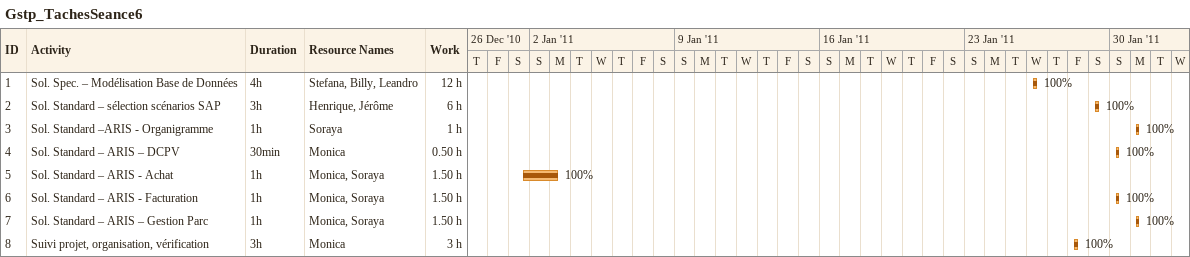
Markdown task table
Gstp_TachesSeance6

| ID | Task | Duration | Start | Finish | Resources | % complete | Work (h) |
|---|---|---|---|---|---|---|---|
| 1 | Sol. Spec. – Modélisation Base de Données | 4h | 2011-01-26 | 2011-01-26 | Stefana, Billy, Leandro | 100 | 12 |
| 2 | Sol. Standard – sélection scénarios SAP | 3h | 2011-01-29 | 2011-01-29 | Henrique, Jérôme | 100 | 6 |
| 3 | Sol. Standard –ARIS - Organigramme | 1h | 2011-01-31 | 2011-01-31 | Soraya | 100 | 1 |
| 4 | Sol. Standard – ARIS – DCPV | 30min | 2011-01-30 | 2011-01-30 | Monica | 100 | 0.50 |
| 5 | Sol. Standard – ARIS - Achat | 1h | 2011-01-01 | 2011-01-03 | Monica, Soraya | 100 | 1.50 |
| 6 | Sol. Standard – ARIS - Facturation | 1h | 2011-01-30 | 2011-01-30 | Monica, Soraya | 100 | 1.50 |
| 7 | Sol. Standard – ARIS – Gestion Parc | 1h | 2011-01-31 | 2011-01-31 | Monica, Soraya | 100 | 1.50 |
| 8 | Suivi projet, organisation, vérification | 3h | 2011-01-28 | 2011-01-28 | Monica | 100 | 3 |
